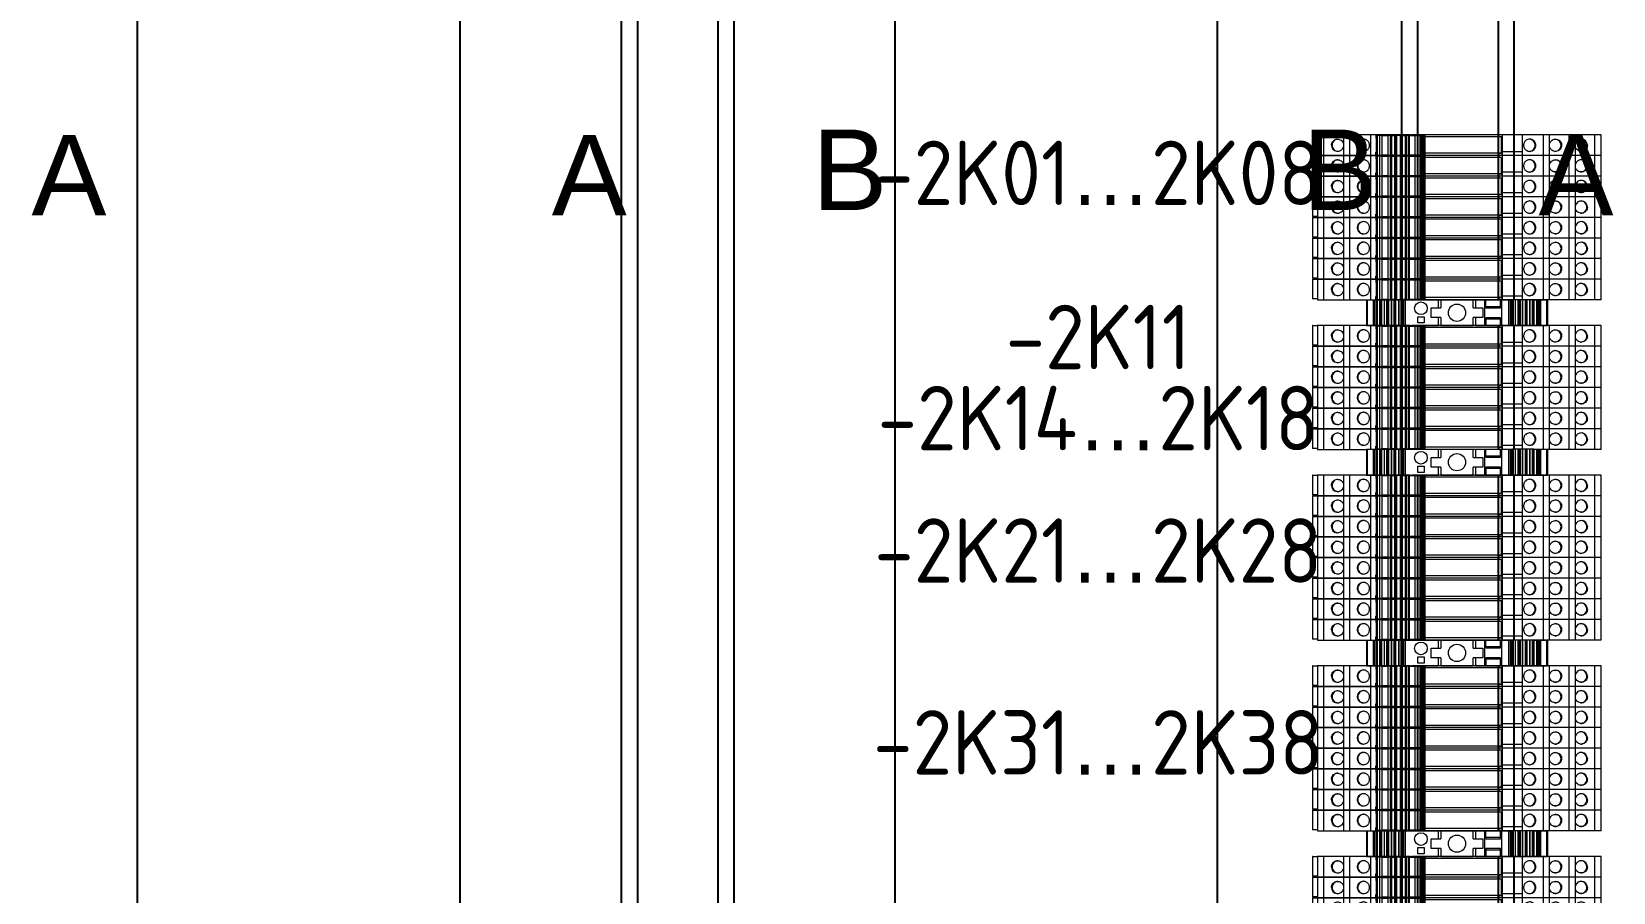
# Model space of a CAD drawing. Header units: millimetres. Extents: x 42151 to 59780, y 37376 to 44547.
# Drawn here: x 56388.4 to 56879, y 43235.2 to 43502.4 of the extents above; entities that cross this region are included whole.
import ezdxf
from ezdxf.enums import TextEntityAlignment as Align

# ---------------------------------------------------------------- set-up
doc = ezdxf.new("R2010")
doc.units = ezdxf.units.MM
doc.set_wipeout_variables(frame=1)
doc.layers.add('! NO PLOT !', color=7, linetype='Continuous', true_color=0xff75dd, plot=False)
doc.layers.add('000-PI-Oprema', color=30, linetype='Continuous', lineweight=5)
for name, color, linetype in [('000-PI_TEXT', 7, 'Continuous'), ('002-PI-Kabelska kanalica', 150, 'Continuous'), ('004-PI-DIN Šina', 3, 'Continuous'), ('SI-Ormari', 51, 'Continuous')]:
    doc.layers.add(name, color=color, linetype=linetype)
doc.styles.add('PI0', font='isocpeur.ttf', dxfattribs={"width": 0.9})
doc.styles.get("Standard").update_dxf_attribs({"font": 'arial.ttf'})

# ---------------------------------------------------------------- blocks, each defined once
blk = doc.blocks.new('*U161')
at = {"layer": '002-PI-Kabelska kanalica'}
for p, q in [((-20, -100), (-20, 1472)), ((80, -100), (80, 1472))]:
    blk.add_line(p, q, dxfattribs=at)
blk = doc.blocks.new('*U164')
at = {"layer": '004-PI-DIN Šina'}
blk.add_lwpolyline([(1560, -17.5), (1560, 17.5), (0, 17.5), (0, -17.5)], close=True, dxfattribs=at)
for points in [[(0, 12.5), (1560, 12.5)], [(0, -12.5), (1560, -12.5)]]:
    blk.add_lwpolyline(points, dxfattribs=at)
blk = doc.blocks.new('1122770000 - WEIDMULLER')
at = {"layer": '000-PI-Oprema', "ltscale": 0.25}
for p, q in [((48153.55, 45328.25), (48147.15, 45328.25)), ((48147.15, 45328.25), (48147.15, 45269.45)), ((48153.55, 45328.25), (48147.15, 45328.25)), ((48153.55, 45326.3), (48147.15, 45326.3)), ((48153.55, 45328.25), (48153.55, 45269.45)), ((48153.55, 45320.25), (48147.15, 45320.25)), ((48153.55, 45320.25), (48147.15, 45320.25)), ((48153.55, 45318.3), (48147.15, 45318.3)), ((48153.55, 45312.25), (48147.15, 45312.25)), ((48153.55, 45312.25), (48147.15, 45312.25)), ((48153.55, 45310.3), (48147.15, 45310.3)), ((48147.15, 45303.76), (48153.55, 45303.76)), ((48152.25, 45297.54), (48152.25, 45303.76)), ((48147.15, 45297.54), (48147.75, 45297.54)), ((48147.15, 45297.54), (48152.25, 45297.54)), ((48147.15, 45297.54), (48152.25, 45297.54)), ((48147.15, 45296.46), (48147.75, 45296.46)), ((48147.75, 45297.54), (48147.75, 45273.51)), ((48152.95, 45297.46), (48147.75, 45297.46)), ((48152.75, 45297.36), (48147.75, 45297.36)), ((48152.25, 45297.54), (48153.55, 45297.54)), ((48152.75, 45273.51), (48152.75, 45297.36)), ((48153.55, 45297.54), (48152.95, 45297.54)), ((48152.95, 45297.54), (48152.95, 45296.46)), ((48152.95, 45296.46), (48153.55, 45296.46)), ((48147.3, 45273.51), (48153.4, 45273.51)), ((48147.3, 45273.5), (48153.4, 45273.5)), ((48147.3, 45273.41), (48153.4, 45273.41)), ((48153.41, 45273.34), (48147.3, 45273.34)), ((48147.3, 45273.32), (48147.3, 45273.32)), ((48147.3, 45273.21), (48153.4, 45273.21)), ((48153.41, 45273.12), (48147.3, 45273.12)), ((48147.3, 45273.1), (48147.3, 45273.09)), ((48147.3, 45272.99), (48153.4, 45272.99)), ((48153.41, 45272.9), (48147.3, 45272.9)), ((48147.3, 45272.89), (48147.3, 45272.89)), ((48147.3, 45272.79), (48153.4, 45272.79)), ((48153.41, 45272.71), (48147.3, 45272.71)), ((48147.3, 45272.7), (48147.3, 45272.7)), ((48153.4, 45272.61), (48147.3, 45272.61)), ((48153.41, 45272.54), (48147.3, 45272.54)), ((48147.3, 45272.53), (48147.3, 45272.53)), ((48153.4, 45272.44), (48147.3, 45272.44)), ((48153.41, 45272.39), (48147.3, 45272.39)), ((48153.4, 45272.3), (48147.3, 45272.3)), ((48153.41, 45272.26), (48147.3, 45272.26)), ((48153.4, 45272.18), (48147.3, 45272.18)), ((48153.41, 45272.15), (48147.3, 45272.15)), ((48153.4, 45272.08), (48147.3, 45272.08)), ((48147.3, 45272.08), (48147.3, 45272.06)), ((48153.4, 45272.06), (48147.3, 45272.06)), ((48153.4, 45273.32), (48153.4, 45273.32)), ((48153.4, 45273.09), (48153.4, 45273.1)), ((48153.4, 45272.89), (48153.4, 45272.89)), ((48153.4, 45272.7), (48153.4, 45272.7)), ((48153.4, 45272.53), (48153.4, 45272.53)), ((48153.4, 45272.06), (48153.4, 45272.08)), ((48147.3, 45270.46), (48147.15, 45270.46)), ((48147.15, 45269.41), (48147.3, 45269.41)), ((48147.3, 45269.41), (48147.15, 45269.41)), ((48147.15, 45269.01), (48147.15, 45268.83)), ((48147.3, 45269.01), (48147.15, 45269.01)), ((48147.15, 45268.83), (48147.3, 45268.83)), ((48147.15, 45268.3), (48147.15, 45248.28)), ((48147.3, 45268.3), (48147.15, 45268.3)), ((48147.3, 45270.38), (48153.41, 45270.38)), ((48147.3, 45268.71), (48147.3, 45270.35)), ((48147.3, 45268.71), (48153.4, 45268.71)), ((48147.3, 45268.51), (48153.4, 45268.51)), ((48147.3, 45268.51), (48147.3, 45267.87)), ((48147.3, 45267.87), (48153.4, 45267.87)), ((48147.3, 45267.78), (48153.4, 45267.78)), ((48147.3, 45266.03), (48147.3, 45267.78)), ((48153.4, 45267.54), (48147.3, 45267.54)), ((48153.4, 45266.56), (48147.3, 45266.56)), ((48153.4, 45266.26), (48147.3, 45266.26)), ((48153.4, 45270.46), (48153.55, 45270.46)), ((48153.4, 45270.31), (48153.4, 45268.71)), ((48153.55, 45269.41), (48153.4, 45269.41)), ((48153.55, 45269.41), (48153.4, 45269.41)), ((48153.55, 45269.01), (48153.4, 45269.01)), ((48153.4, 45268.83), (48153.55, 45268.83)), ((48153.4, 45267.87), (48153.4, 45268.51)), ((48153.55, 45268.3), (48153.4, 45268.3)), ((48153.4, 45267.78), (48153.4, 45266.03)), ((48153.55, 45269.41), (48153.55, 45269.41)), ((48153.55, 45240.28), (48153.55, 45269.01)), ((48153.4, 45266.03), (48147.3, 45266.03)), ((48147.3, 45265.93), (48153.4, 45265.93)), ((48147.3, 45265.93), (48147.3, 45264.8)), ((48153.4, 45264.8), (48147.3, 45264.8)), ((48147.3, 45264.7), (48153.4, 45264.7)), ((48147.3, 45262.95), (48147.3, 45264.7)), ((48153.4, 45264.46), (48147.3, 45264.46)), ((48147.3, 45264.16), (48153.4, 45264.16)), ((48147.3, 45263.19), (48153.4, 45263.19)), ((48153.4, 45262.95), (48147.3, 45262.95)), ((48153.4, 45262.86), (48147.3, 45262.86)), ((48147.3, 45262.86), (48147.3, 45262.21)), ((48153.4, 45262.21), (48147.3, 45262.21)), ((48147.3, 45262.01), (48153.4, 45262.01)), ((48147.3, 45260.23), (48147.3, 45262.01)), ((48153.4, 45264.8), (48153.4, 45265.93)), ((48153.4, 45264.7), (48153.4, 45262.95)), ((48153.4, 45262.21), (48153.4, 45262.86)), ((48153.4, 45262.01), (48153.4, 45260.23)), ((48147.3, 45259.24), (48147.15, 45259.24)), ((48147.3, 45258.97), (48147.15, 45258.97)), ((48147.3, 45258.87), (48147.15, 45258.87)), ((48147.15, 45258.32), (48148.15, 45258.32)), ((48153.55, 45256.76), (48147.15, 45256.76)), ((48153.4, 45260.25), (48147.3, 45260.25)), ((48147.3, 45260.23), (48153.4, 45260.23)), ((48147.3, 45260.16), (48153.4, 45260.16)), ((48153.4, 45259.55), (48147.3, 45259.55)), ((48153.4, 45258.82), (48147.3, 45258.82)), ((48147.3, 45258.58), (48153.41, 45258.58)), ((48148.15, 45258.32), (48148.15, 45258.58)), ((48148.15, 45258.42), (48152.55, 45258.42)), ((48152.55, 45258.58), (48152.55, 45258.32)), ((48153.55, 45258.32), (48152.55, 45258.32)), ((48153.4, 45259.24), (48153.55, 45259.24)), ((48153.4, 45258.97), (48153.55, 45258.97)), ((48153.55, 45258.87), (48153.4, 45258.87)), ((48153.55, 45250.23), (48147.15, 45250.23)), ((48147.15, 45248.28), (48153.55, 45248.28)), ((48147.15, 45248.28), (48153.55, 45248.28)), ((48147.15, 45248.28), (48147.15, 45240.28)), ((48153.55, 45242.23), (48147.15, 45242.23)), ((48147.15, 45240.28), (48153.55, 45240.28)), ((48147.15, 45240.28), (48153.55, 45240.28)), ((48147.15, 45240.28), (48147.15, 45240.11)), ((48147.15, 45238.7), (48153.25, 45238.7)), ((48153.25, 45240.28), (48153.25, 45238.7))]:
    blk.add_line(p, q, dxfattribs=at)
for centre, radius, start, end in [((48150.34, 45322.06), 1.89, 89.6583, 253.8351), ((48150.35, 45321.9), 1.9, 89.9101, 176.8786), ((48150.36, 45321.9), 1.9, 0.0752, 90.0931), ((48150.35, 45313.9), 1.9, 89.9101, 176.8786), ((48150.36, 45313.9), 1.9, 0.0752, 90.0931), ((48150.35, 45305.9), 1.9, 89.9101, 176.8786), ((48150.36, 45305.9), 1.9, 0.0752, 90.0931), ((48150.37, 45246.46), 1.89, 269.6583, 73.8351)]:
    blk.add_arc(centre, radius, start, end, dxfattribs=at)
for points, knots in [([(48150.35, 45323.95), (48150.57, 45323.93), (48150.99, 45323.89), (48151.56, 45323.56), (48151.99, 45323.09), (48152.24, 45322.49), (48152.28, 45321.84), (48152.1, 45321.22), (48151.72, 45320.7), (48151.27, 45320.35), (48150.95, 45320.28), (48150.84, 45320.25)], [0, 0, 0, 0, 0.117041, 0.234077, 0.35126, 0.46854, 0.585659, 0.702612, 0.819652, 0.936895, 1, 1, 1, 1]), ([(48149.82, 45312.25), (48149.79, 45312.26), (48149.55, 45312.29), (48149.15, 45312.56), (48148.71, 45313.03), (48148.47, 45313.64), (48148.43, 45314.28), (48148.61, 45314.9), (48148.99, 45315.43), (48149.52, 45315.8), (48150.01, 45315.94), (48150.5, 45315.96), (48150.99, 45315.88), (48151.56, 45315.57), (48151.99, 45315.09), (48152.24, 45314.49), (48152.28, 45313.84), (48152.1, 45313.22), (48151.72, 45312.7), (48151.27, 45312.35), (48150.95, 45312.28), (48150.84, 45312.25)], [0, 0, 0, 0, 0.008594, 0.067358, 0.126197, 0.185083, 0.243889, 0.302612, 0.361378, 0.420246, 0.479117, 0.497896, 0.556663, 0.615427, 0.674265, 0.733152, 0.791958, 0.85068, 0.909446, 0.968315, 1, 1, 1, 1]), ([(48150.35, 45304.16), (48150.23, 45304.16), (48150.1, 45304.17), (48149.86, 45304.22), (48149.74, 45304.26), (48149.51, 45304.35), (48149.4, 45304.41), (48149.2, 45304.55), (48149.1, 45304.63), (48148.83, 45304.89), (48148.69, 45305.11), (48148.5, 45305.56), (48148.45, 45305.81), (48148.45, 45306.18), (48148.47, 45306.31), (48148.51, 45306.55), (48148.55, 45306.67), (48148.65, 45306.9), (48148.7, 45307.01), (48148.84, 45307.21), (48148.92, 45307.31), (48149.1, 45307.49), (48149.19, 45307.56), (48149.4, 45307.7), (48149.51, 45307.76), (48149.74, 45307.85), (48149.86, 45307.89), (48150.1, 45307.94), (48150.23, 45307.95), (48150.48, 45307.95), (48150.6, 45307.94), (48150.85, 45307.89), (48150.97, 45307.85), (48151.2, 45307.76), (48151.31, 45307.7), (48151.51, 45307.57), (48151.61, 45307.49), (48151.87, 45307.22), (48152.01, 45307.01), (48152.2, 45306.56), (48152.25, 45306.31), (48152.25, 45305.94), (48152.24, 45305.81), (48152.19, 45305.57), (48152.16, 45305.45), (48152.06, 45305.22), (48152, 45305.11), (48151.87, 45304.9), (48151.79, 45304.81), (48151.61, 45304.63), (48151.51, 45304.55), (48151.31, 45304.41), (48151.2, 45304.36), (48150.97, 45304.26), (48150.85, 45304.22), (48150.61, 45304.17), (48150.48, 45304.16), (48150.35, 45304.16)], [0, 0, 0, 0, 0.03125, 0.03125, 0.0625, 0.0625, 0.09375, 0.09375, 0.125, 0.125, 0.1875, 0.1875, 0.25, 0.25, 0.28125, 0.28125, 0.3125, 0.3125, 0.34375, 0.34375, 0.375, 0.375, 0.40625, 0.40625, 0.4375, 0.4375, 0.46875, 0.46875, 0.5, 0.5, 0.53125, 0.53125, 0.5625, 0.5625, 0.59375, 0.59375, 0.625, 0.625, 0.6875, 0.6875, 0.75, 0.75, 0.78125, 0.78125, 0.8125, 0.8125, 0.84375, 0.84375, 0.875, 0.875, 0.90625, 0.90625, 0.9375, 0.9375, 0.96875, 0.96875, 1, 1, 1, 1]), ([(48147.3, 45272.9), (48147.3, 45272.9), (48147.3, 45272.91), (48147.3, 45272.9), (48147.3, 45272.89), (48147.3, 45272.89)], [0, 0, 0, 0, 0.129712, 0.564856, 1, 1, 1, 1]), ([(48147.3, 45272.71), (48147.3, 45272.71), (48147.3, 45272.71), (48147.3, 45272.71), (48147.3, 45272.71), (48147.3, 45272.7)], [0, 0, 0, 0, 0.017258, 0.508629, 1, 1, 1, 1]), ([(48147.3, 45272.54), (48147.3, 45272.54), (48147.3, 45272.54), (48147.3, 45272.54), (48147.3, 45272.53)], [0, 0, 0, 0, 0.4372494, 1, 1, 1, 1]), ([(48147.3, 45272.39), (48147.3, 45272.39), (48147.3, 45272.39), (48147.3, 45272.39), (48147.3, 45272.39)], [0, 0, 0, 0, 0.338036, 1, 1, 1, 1]), ([(48147.3, 45270.4), (48147.3, 45270.39), (48147.3, 45270.38), (48147.3, 45270.5), (48147.3, 45270.73), (48147.3, 45271.05), (48147.3, 45271.39), (48147.3, 45271.7), (48147.3, 45271.95), (48147.3, 45272.02), (48147.3, 45272.06)], [0, 0, 0, 0, 0.062085, 0.196072, 0.33006, 0.464048, 0.598036, 0.732024, 0.866012, 1, 1, 1, 1]), ([(48153.4, 45272.89), (48153.4, 45272.89), (48153.4, 45272.9), (48153.4, 45272.91), (48153.4, 45272.9), (48153.4, 45272.9)], [0, 0, 0, 0, 0.435144, 0.870288, 1, 1, 1, 1]), ([(48153.4, 45272.7), (48153.4, 45272.71), (48153.4, 45272.71), (48153.4, 45272.71), (48153.4, 45272.71), (48153.4, 45272.71)], [0, 0, 0, 0, 0.491371, 0.982742, 1, 1, 1, 1]), ([(48153.4, 45272.53), (48153.4, 45272.54), (48153.4, 45272.54), (48153.4, 45272.54), (48153.4, 45272.54)], [0, 0, 0, 0, 0.562751, 1, 1, 1, 1]), ([(48153.4, 45272.39), (48153.4, 45272.39), (48153.4, 45272.39), (48153.4, 45272.39), (48153.4, 45272.39)], [0, 0, 0, 0, 0.661964, 1, 1, 1, 1]), ([(48153.4, 45272.06), (48153.4, 45272.02), (48153.4, 45271.95), (48153.4, 45271.7), (48153.4, 45271.39), (48153.4, 45271.05), (48153.4, 45270.73), (48153.4, 45270.5), (48153.4, 45270.38), (48153.4, 45270.39), (48153.4, 45270.4)], [0, 0, 0, 0, 0.133988, 0.267976, 0.401964, 0.535952, 0.66994, 0.803928, 0.937915, 1, 1, 1, 1]), ([(48147.15, 45269.01), (48147.15, 45269.11), (48147.15, 45269.21), (48147.15, 45269.36), (48147.15, 45269.4), (48147.15, 45269.41)], [0, 0, 0, 0, 0.5, 0.5, 1, 1, 1, 1]), ([(48147.15, 45268.83), (48147.15, 45268.79), (48147.15, 45268.72), (48147.15, 45268.61), (48147.15, 45268.5), (48147.15, 45268.4), (48147.15, 45268.33), (48147.15, 45268.3)], [0, 0, 0, 0, 0.2010596, 0.4005306, 0.5994694, 0.7989404, 1, 1, 1, 1]), ([(48153.55, 45269.41), (48153.55, 45269.4), (48153.55, 45269.36), (48153.55, 45269.21), (48153.55, 45269.11), (48153.55, 45269.01)], [0, 0, 0, 0, 0.5, 0.5, 1, 1, 1, 1]), ([(48147.3, 45262.21), (48147.3, 45262.21), (48147.3, 45262.19), (48147.3, 45262.12), (48147.3, 45262.07), (48147.3, 45262.01)], [0, 0, 0, 0, 0.5, 0.5, 1, 1, 1, 1]), ([(48153.4, 45262.01), (48153.4, 45262.07), (48153.4, 45262.12), (48153.4, 45262.19), (48153.4, 45262.21), (48153.4, 45262.21)], [0, 0, 0, 0, 0.5, 0.5, 1, 1, 1, 1]), ([(48147.3, 45260.16), (48147.3, 45260.13), (48147.3, 45260.04), (48147.3, 45259.82), (48147.3, 45259.68), (48147.3, 45259.55)], [0, 0, 0, 0, 0.5, 0.5, 1, 1, 1, 1]), ([(48147.3, 45258.82), (48147.3, 45258.78), (48147.3, 45258.71), (48147.3, 45258.62), (48147.3, 45258.58), (48147.3, 45258.59), (48147.3, 45258.59)], [0, 0, 0, 0, 0.284617, 0.569234, 0.85385, 1, 1, 1, 1]), ([(48153.4, 45259.55), (48153.4, 45259.68), (48153.4, 45259.82), (48153.4, 45260.04), (48153.4, 45260.13), (48153.4, 45260.16)], [0, 0, 0, 0, 0.5, 0.5, 1, 1, 1, 1]), ([(48153.4, 45258.59), (48153.4, 45258.59), (48153.4, 45258.58), (48153.4, 45258.62), (48153.4, 45258.71), (48153.4, 45258.78), (48153.4, 45258.82)], [0, 0, 0, 0, 0.14615, 0.430766, 0.715383, 1, 1, 1, 1]), ([(48150.35, 45252.58), (48150.23, 45252.58), (48150.1, 45252.59), (48149.86, 45252.64), (48149.74, 45252.67), (48149.51, 45252.77), (48149.4, 45252.83), (48149.2, 45252.96), (48149.1, 45253.04), (48148.83, 45253.31), (48148.69, 45253.52), (48148.5, 45253.97), (48148.45, 45254.22), (48148.45, 45254.59), (48148.47, 45254.72), (48148.51, 45254.96), (48148.55, 45255.08), (48148.65, 45255.31), (48148.7, 45255.42), (48148.84, 45255.62), (48148.92, 45255.72), (48149.1, 45255.9), (48149.19, 45255.98), (48149.4, 45256.11), (48149.51, 45256.17), (48149.74, 45256.27), (48149.86, 45256.31), (48150.1, 45256.36), (48150.23, 45256.37), (48150.48, 45256.37), (48150.6, 45256.36), (48150.85, 45256.31), (48150.97, 45256.27), (48151.2, 45256.17), (48151.31, 45256.12), (48151.51, 45255.98), (48151.61, 45255.9), (48151.87, 45255.64), (48152.01, 45255.42), (48152.2, 45254.97), (48152.25, 45254.72), (48152.25, 45254.35), (48152.24, 45254.22), (48152.19, 45253.98), (48152.16, 45253.86), (48152.06, 45253.63), (48152, 45253.52), (48151.87, 45253.32), (48151.79, 45253.22), (48151.61, 45253.04), (48151.51, 45252.97), (48151.31, 45252.83), (48151.2, 45252.77), (48150.97, 45252.68), (48150.85, 45252.64), (48150.61, 45252.59), (48150.48, 45252.58), (48150.35, 45252.58)], [0, 0, 0, 0, 0.03125, 0.03125, 0.0625, 0.0625, 0.09375, 0.09375, 0.125, 0.125, 0.1875, 0.1875, 0.25, 0.25, 0.28125, 0.28125, 0.3125, 0.3125, 0.34375, 0.34375, 0.375, 0.375, 0.40625, 0.40625, 0.4375, 0.4375, 0.46875, 0.46875, 0.5, 0.5, 0.53125, 0.53125, 0.5625, 0.5625, 0.59375, 0.59375, 0.625, 0.625, 0.6875, 0.6875, 0.75, 0.75, 0.78125, 0.78125, 0.8125, 0.8125, 0.84375, 0.84375, 0.875, 0.875, 0.90625, 0.90625, 0.9375, 0.9375, 0.96875, 0.96875, 1, 1, 1, 1]), ([(48148.47, 45254.52), (48148.5, 45254.31), (48148.56, 45253.85), (48148.98, 45253.26), (48149.61, 45252.82), (48150.1, 45252.76), (48150.35, 45252.74)], [0, 0, 0, 0, 0.221372, 0.480915, 0.740457, 1, 1, 1, 1]), ([(48150.35, 45252.74), (48150.6, 45252.76), (48151.1, 45252.82), (48151.73, 45253.26), (48152.15, 45253.85), (48152.2, 45254.3), (48152.23, 45254.5)], [0, 0, 0, 0, 0.261752, 0.523504, 0.785256, 1, 1, 1, 1]), ([(48150.35, 45244.58), (48150.14, 45244.6), (48149.71, 45244.64), (48149.15, 45244.97), (48148.71, 45245.44), (48148.46, 45246.04), (48148.43, 45246.69), (48148.61, 45247.31), (48148.99, 45247.83), (48149.43, 45248.18), (48149.75, 45248.25), (48149.87, 45248.28)], [0, 0, 0, 0, 0.117041, 0.234077, 0.35126, 0.46854, 0.585659, 0.702612, 0.819652, 0.936895, 1, 1, 1, 1]), ([(48148.47, 45246.52), (48148.5, 45246.31), (48148.56, 45245.85), (48148.98, 45245.26), (48149.61, 45244.82), (48150.1, 45244.76), (48150.35, 45244.74)], [0, 0, 0, 0, 0.221372, 0.480915, 0.740457, 1, 1, 1, 1]), ([(48150.35, 45244.74), (48150.6, 45244.76), (48151.1, 45244.82), (48151.73, 45245.26), (48152.15, 45245.85), (48152.2, 45246.3), (48152.23, 45246.5)], [0, 0, 0, 0, 0.261752, 0.523504, 0.785256, 1, 1, 1, 1]), ([(48147.15, 45238.75), (48147.15, 45238.8), (48147.15, 45238.88), (48147.15, 45239.07), (48147.15, 45239.2), (48147.15, 45239.46), (48147.15, 45239.6), (48147.15, 45239.87), (48147.15, 45240), (48147.15, 45240.11)], [0, 0, 0, 0, 0.25, 0.25, 0.5, 0.5, 0.75, 0.75, 1, 1, 1, 1]), ([(48147.15, 45238.75), (48147.15, 45238.74), (48147.15, 45238.71), (48147.15, 45238.71), (48147.15, 45238.71)], [0, 0, 0, 0, 0.59716, 1, 1, 1, 1])]:
    blk.add_open_spline(points, degree=3, knots=knots, dxfattribs=at)
for points in [[(48147.3, 45273.34), (48147.3, 45273.35), (48147.3, 45273.34), (48147.3, 45273.32)], [(48147.3, 45273.32), (48147.3, 45273.3), (48147.3, 45273.26), (48147.3, 45273.21)], [(48147.3, 45273.11), (48147.3, 45273.12), (48147.3, 45273.12), (48147.3, 45273.1)], [(48147.3, 45273.09), (48147.3, 45273.07), (48147.3, 45273.04), (48147.3, 45272.99)], [(48147.3, 45272.89), (48147.3, 45272.87), (48147.3, 45272.83), (48147.3, 45272.79)], [(48147.3, 45272.15), (48147.3, 45272.14), (48147.3, 45272.11), (48147.3, 45272.08)], [(48153.4, 45273.32), (48153.4, 45273.34), (48153.4, 45273.35), (48153.4, 45273.34)], [(48153.4, 45273.21), (48153.4, 45273.26), (48153.4, 45273.3), (48153.4, 45273.32)], [(48153.4, 45273.1), (48153.4, 45273.12), (48153.4, 45273.12), (48153.4, 45273.11)], [(48153.4, 45272.99), (48153.4, 45273.04), (48153.4, 45273.07), (48153.4, 45273.09)], [(48153.4, 45272.79), (48153.4, 45272.83), (48153.4, 45272.87), (48153.4, 45272.89)], [(48153.4, 45272.08), (48153.4, 45272.11), (48153.4, 45272.14), (48153.4, 45272.15)], [(48147.3, 45268.71), (48147.3, 45268.67), (48147.3, 45268.62), (48147.3, 45268.58)], [(48147.3, 45268.58), (48147.3, 45268.54), (48147.3, 45268.51), (48147.3, 45268.51)], [(48147.3, 45267.87), (48147.3, 45267.83), (48147.3, 45267.79), (48147.3, 45267.78)], [(48153.4, 45268.58), (48153.4, 45268.62), (48153.4, 45268.67), (48153.4, 45268.71)], [(48153.4, 45268.51), (48153.4, 45268.51), (48153.4, 45268.54), (48153.4, 45268.58)], [(48153.4, 45267.78), (48153.4, 45267.79), (48153.4, 45267.83), (48153.4, 45267.87)], [(48147.3, 45266.03), (48147.3, 45266.01), (48147.3, 45265.97), (48147.3, 45265.93)], [(48147.3, 45264.8), (48147.3, 45264.76), (48147.3, 45264.72), (48147.3, 45264.7)], [(48147.3, 45262.95), (48147.3, 45262.94), (48147.3, 45262.9), (48147.3, 45262.86)], [(48153.4, 45265.93), (48153.4, 45265.97), (48153.4, 45266.01), (48153.4, 45266.03)], [(48153.4, 45264.7), (48153.4, 45264.72), (48153.4, 45264.76), (48153.4, 45264.8)], [(48153.4, 45262.86), (48153.4, 45262.9), (48153.4, 45262.94), (48153.4, 45262.95)], [(48147.3, 45259.55), (48147.3, 45259.3), (48147.3, 45259.06), (48147.3, 45258.82)], [(48153.4, 45258.82), (48153.4, 45259.06), (48153.4, 45259.3), (48153.4, 45259.55)]]:
    blk.add_open_spline(points, degree=3, dxfattribs=at)
blk = doc.blocks.new('*U201')
at = {"layer": '000-PI-Oprema', "rotation": 90}
blk.add_blockref('1122770000 - WEIDMULLER', (45283.48, -48150.35), dxfattribs=at)
blk = doc.blocks.new('*U202')
at = {"layer": '000-PI-Oprema', "color": 0, "linetype": 'ByBlock', "lineweight": -2, "transparency": 16777216}
blk.add_blockref('*U201', (0, 0), dxfattribs=at)
blk.add_blockref('*U201', (0, 6.4), dxfattribs=at)
blk.add_blockref('*U201', (0, 12.8), dxfattribs=at)
blk.add_blockref('*U201', (0, 19.2), dxfattribs=at)
blk.add_blockref('*U201', (0, 25.6), dxfattribs=at)
blk.add_blockref('*U201', (0, 32), dxfattribs=at)
blk.add_blockref('*U201', (0, 38.4), dxfattribs=at)
blk.add_blockref('*U201', (0, 44.8), dxfattribs=at)
blk = doc.blocks.new('1061200000 - Weidmuller granicnik wdu4')
blk.add_wipeout([(48546.87, 45247.35), (48554.87, 45247.35), (48554.87, 45191.25), (48546.87, 45191.25)]).dxf.layer = '! NO PLOT !'
at = {"layer": '000-PI-Oprema'}
for p, q in [((48546.87, 45247.35), (48546.87, 45243.12)), ((48554.87, 45247.35), (48546.87, 45247.35)), ((48554.87, 45247.3), (48546.87, 45247.3)), ((48546.87, 45247.04), (48554.87, 45247.04)), ((48554.87, 45247.35), (48554.87, 45202.05)), ((48554.87, 45245.3), (48546.87, 45245.3)), ((48546.87, 45245.08), (48554.87, 45245.08)), ((48546.87, 45244.89), (48554.87, 45244.89)), ((48554.87, 45244.51), (48546.87, 45244.51)), ((48554.87, 45244.06), (48546.87, 45244.06)), ((48546.87, 45243.94), (48554.87, 45243.94)), ((48546.87, 45243.26), (48554.87, 45243.26)), ((48546.87, 45243.12), (48554.87, 45243.12)), ((48546.87, 45243.12), (48554.87, 45243.12)), ((48546.87, 45240.93), (48546.87, 45243.12)), ((48546.87, 45242.88), (48554.87, 45242.88)), ((48554.87, 45242.72), (48546.87, 45242.72)), ((48546.87, 45242.69), (48554.87, 45242.69)), ((48554.87, 45241.87), (48546.87, 45241.87)), ((48546.87, 45241.75), (48554.87, 45241.75)), ((48546.87, 45241.07), (48554.87, 45241.07)), ((48546.87, 45240.93), (48554.87, 45240.93)), ((48546.87, 45240.93), (48554.87, 45240.93)), ((48546.87, 45238.73), (48546.87, 45240.93)), ((48546.87, 45240.69), (48554.87, 45240.69)), ((48554.87, 45240.53), (48546.87, 45240.53)), ((48546.87, 45240.5), (48554.87, 45240.5)), ((48554.87, 45239.68), (48546.87, 45239.68)), ((48554.87, 45239.56), (48546.87, 45239.56)), ((48554.87, 45238.88), (48546.87, 45238.88)), ((48554.87, 45238.73), (48546.87, 45238.73)), ((48554.87, 45238.73), (48546.87, 45238.73)), ((48546.87, 45236.54), (48546.87, 45238.73)), ((48554.87, 45238.5), (48546.87, 45238.5)), ((48554.87, 45238.33), (48546.87, 45238.33)), ((48546.87, 45238.3), (48554.87, 45238.3)), ((48554.87, 45237.48), (48546.87, 45237.48)), ((48554.87, 45237.37), (48546.87, 45237.37)), ((48554.87, 45236.68), (48546.87, 45236.68)), ((48554.87, 45236.54), (48546.87, 45236.54)), ((48554.87, 45236.54), (48546.87, 45236.54)), ((48546.87, 45236.54), (48546.87, 45225.05)), ((48554.87, 45236.3), (48546.87, 45236.3)), ((48554.87, 45236.14), (48546.87, 45236.14)), ((48546.87, 45236.11), (48554.87, 45236.11)), ((48554.87, 45236.06), (48546.87, 45236.06)), ((48554.87, 45235.88), (48546.87, 45235.88)), ((48554.87, 45235.34), (48546.87, 45235.34)), ((48547.69, 45231.47), (48549.64, 45231.47)), ((48547.69, 45229.52), (48547.69, 45231.47)), ((48549.64, 45229.52), (48547.69, 45229.52)), ((48549.37, 45225.05), (48549.37, 45227.3)), ((48549.37, 45227.3), (48552.37, 45227.3)), ((48549.64, 45231.47), (48549.64, 45229.52)), ((48552.37, 45227.3), (48552.37, 45224.3)), ((48546.87, 45225.05), (48549.37, 45225.05)), ((48549.37, 45224.3), (48546.87, 45224.3)), ((48546.87, 45224.3), (48546.87, 45214.3)), ((48552.37, 45225.05), (48554.87, 45225.05)), ((48554.87, 45224.3), (48552.37, 45224.3)), ((48546.87, 45214.3), (48549.37, 45214.3)), ((48549.37, 45213.55), (48546.87, 45213.55)), ((48546.87, 45213.55), (48546.87, 45191.25)), ((48549.37, 45211.3), (48549.37, 45213.55)), ((48552.37, 45214.3), (48552.37, 45211.3)), ((48552.37, 45214.3), (48554.87, 45214.3)), ((48554.87, 45213.55), (48552.37, 45213.55)), ((48546.87, 45210.65), (48554.87, 45210.65)), ((48549.33, 45210.3), (48546.87, 45210.3)), ((48548.99, 45210.3), (48548.99, 45205.8)), ((48549.33, 45205.8), (48549.33, 45210.3)), ((48552.37, 45211.3), (48549.37, 45211.3)), ((48552.4, 45210.3), (48554.87, 45210.3)), ((48552.4, 45210.3), (48552.4, 45205.8)), ((48552.74, 45205.8), (48552.74, 45210.3)), ((48546.87, 45205.8), (48549.33, 45205.8)), ((48554.87, 45205.45), (48546.87, 45205.45)), ((48546.87, 45203.25), (48554.87, 45203.25)), ((48546.87, 45202.72), (48554.87, 45202.72)), ((48554.87, 45202.54), (48546.87, 45202.54)), ((48546.87, 45202.48), (48554.87, 45202.48)), ((48546.87, 45202.45), (48554.87, 45202.45)), ((48552.4, 45205.8), (48554.87, 45205.8)), ((48554.87, 45202.29), (48546.87, 45202.29)), ((48554.87, 45202.05), (48546.87, 45202.05)), ((48554.87, 45202.05), (48546.87, 45202.05)), ((48554.87, 45201.91), (48546.87, 45201.91)), ((48554.87, 45201.22), (48546.87, 45201.22)), ((48546.87, 45201.11), (48554.87, 45201.11)), ((48546.87, 45200.29), (48554.87, 45200.29)), ((48546.87, 45200.26), (48554.87, 45200.26)), ((48554.87, 45200.1), (48546.87, 45200.1)), ((48554.87, 45199.86), (48546.87, 45199.86)), ((48554.87, 45199.86), (48546.87, 45199.86)), ((48554.87, 45199.72), (48546.87, 45199.72)), ((48554.87, 45199.03), (48546.87, 45199.03)), ((48546.87, 45198.92), (48554.87, 45198.92)), ((48554.87, 45198.1), (48546.87, 45198.1)), ((48546.87, 45198.07), (48554.87, 45198.07)), ((48546.87, 45197.91), (48554.87, 45197.91)), ((48546.87, 45197.67), (48554.87, 45197.67)), ((48546.87, 45197.67), (48554.87, 45197.67)), ((48546.87, 45197.53), (48554.87, 45197.53)), ((48554.87, 45199.86), (48554.87, 45202.05)), ((48554.87, 45197.67), (48554.87, 45199.86)), ((48554.87, 45195.47), (48554.87, 45197.67)), ((48554.87, 45196.84), (48546.87, 45196.84)), ((48554.87, 45196.72), (48546.87, 45196.72)), ((48554.87, 45195.9), (48546.87, 45195.9)), ((48546.87, 45195.87), (48554.87, 45195.87)), ((48546.87, 45195.71), (48554.87, 45195.71)), ((48546.87, 45195.47), (48554.87, 45195.47)), ((48546.87, 45195.47), (48554.87, 45195.47)), ((48546.87, 45195.33), (48554.87, 45195.33)), ((48554.87, 45194.65), (48546.87, 45194.65)), ((48554.87, 45194.53), (48546.87, 45194.53)), ((48554.87, 45194.09), (48546.87, 45194.09)), ((48546.87, 45193.7), (48554.87, 45193.7)), ((48554.87, 45193.52), (48546.87, 45193.52)), ((48546.87, 45193.3), (48554.87, 45193.3)), ((48554.87, 45195.47), (48554.87, 45191.25)), ((48554.87, 45191.56), (48546.87, 45191.56)), ((48546.87, 45191.3), (48554.87, 45191.3)), ((48554.87, 45191.25), (48546.87, 45191.25))]:
    blk.add_line(p, q, dxfattribs=at)
for centre, radius in [((48552.27, 45230.5), 1.97), ((48550.87, 45219.3), 2.67)]:
    blk.add_circle(centre, radius, dxfattribs=at)
for points in [[(48546.87, 45224.3), (48546.87, 45224.3), (48546.87, 45224.46), (48546.87, 45224.85), (48546.87, 45225.05)], [(48549.37, 45224.3), (48549.37, 45224.3), (48549.37, 45224.46), (48549.37, 45224.85), (48549.37, 45225.05)], [(48546.87, 45213.55), (48546.87, 45213.74), (48546.87, 45214.13), (48546.87, 45214.3), (48546.87, 45214.3)], [(48549.37, 45213.55), (48549.37, 45213.74), (48549.37, 45214.13), (48549.37, 45214.3), (48549.37, 45214.3)]]:
    blk.add_open_spline(points, degree=3, dxfattribs=at)
blk = doc.blocks.new('*U203')
at = {"layer": '000-PI-Oprema', "rotation": 90}
blk.add_blockref('1122770000 - WEIDMULLER', (45283.48, -48150.35), dxfattribs=at)
blk = doc.blocks.new('*U204')
at = {"layer": '000-PI-Oprema', "color": 0, "linetype": 'ByBlock', "lineweight": -2, "transparency": 16777216}
blk.add_blockref('*U203', (0, 0), dxfattribs=at)
blk.add_blockref('*U203', (0, 6.4), dxfattribs=at)
blk.add_blockref('*U203', (0, 12.8), dxfattribs=at)
blk.add_blockref('*U203', (0, 19.2), dxfattribs=at)
blk.add_blockref('*U203', (0, 25.6), dxfattribs=at)
blk.add_blockref('*U203', (0, 32), dxfattribs=at)
blk = doc.blocks.new('*U205')
at = {"layer": '000-PI-Oprema', "rotation": 90}
blk.add_blockref('1122770000 - WEIDMULLER', (45283.48, -48150.35), dxfattribs=at)
blk = doc.blocks.new('*U206')
at = {"layer": '000-PI-Oprema', "color": 0, "linetype": 'ByBlock', "lineweight": -2, "transparency": 16777216}
blk.add_blockref('*U205', (0, 0), dxfattribs=at)
blk.add_blockref('*U205', (0, 6.4), dxfattribs=at)
blk.add_blockref('*U205', (0, 12.8), dxfattribs=at)
blk.add_blockref('*U205', (0, 19.2), dxfattribs=at)
blk.add_blockref('*U205', (0, 25.6), dxfattribs=at)
blk.add_blockref('*U205', (0, 32), dxfattribs=at)
blk.add_blockref('*U205', (0, 38.4), dxfattribs=at)
blk.add_blockref('*U205', (0, 44.8), dxfattribs=at)
blk = doc.blocks.new('*U207')
at = {"layer": '000-PI-Oprema', "rotation": 90}
blk.add_blockref('1122770000 - WEIDMULLER', (45283.48, -48150.35), dxfattribs=at)
blk = doc.blocks.new('*U208')
at = {"layer": '000-PI-Oprema', "color": 0, "linetype": 'ByBlock', "lineweight": -2, "transparency": 16777216}
blk.add_blockref('*U207', (0, 0), dxfattribs=at)
blk.add_blockref('*U207', (0, 6.4), dxfattribs=at)
blk.add_blockref('*U207', (0, 12.8), dxfattribs=at)
blk.add_blockref('*U207', (0, 19.2), dxfattribs=at)
blk.add_blockref('*U207', (0, 25.6), dxfattribs=at)
blk.add_blockref('*U207', (0, 32), dxfattribs=at)
blk.add_blockref('*U207', (0, 38.4), dxfattribs=at)
blk.add_blockref('*U207', (0, 44.8), dxfattribs=at)
blk = doc.blocks.new('*U186')
at = {"layer": '000-PI-Oprema', "rotation": 90}
blk.add_blockref('1122770000 - WEIDMULLER', (45283.48, -48150.35), dxfattribs=at)
blk = doc.blocks.new('*U187')
at = {"layer": '000-PI-Oprema', "color": 0, "linetype": 'ByBlock', "lineweight": -2, "transparency": 16777216}
blk.add_blockref('*U186', (0, 0), dxfattribs=at)
blk.add_blockref('*U186', (0, 6.4), dxfattribs=at)
blk.add_blockref('*U186', (0, 12.8), dxfattribs=at)
blk.add_blockref('*U186', (0, 19.2), dxfattribs=at)
blk.add_blockref('*U186', (0, 25.6), dxfattribs=at)
blk.add_blockref('*U186', (0, 32), dxfattribs=at)
blk.add_blockref('*U186', (0, 38.4), dxfattribs=at)
blk.add_blockref('*U186', (0, 44.8), dxfattribs=at)

msp = doc.modelspace()

# ---------------------------------------------------------------- block references
at = {"rotation": 270}
for p in [(56588.737, 43839.747), (56830.737, 43839.747)]:
    msp.add_blockref('*U164', p, dxfattribs=at)
at = {"layer": 'SI-Ormari'}
for p in [(56441.237, 42372.747), (56676.237, 42372.747)]:
    msp.add_blockref('*U161', p, dxfattribs=at)

# ---------------------------------------------------------------- texts
at = {"layer": '! NO PLOT !', "ltscale": 0.25, "char_height": 25, "attachment_point": 1}
for s, insert in [('{\\fArial|b0|i0|c238|p34;B}', (56630.48, 43472.021)), ('{\\fArial|b0|i0|c238|p34;A}', (56388.284, 43470.367)), ('{\\fArial|b0|i0|c238|p34;A}', (56549.668, 43470.367))]:
    msp.add_mtext_dynamic_manual_height_columns(s, width=25, gutter_width=12.5, heights=[0], dxfattribs=dict(at, insert=insert))
at = {"layer": '000-PI_TEXT', "style": 'PI0', "width": 0.9}
msp.add_text('-2K11', height=20, dxfattribs=at).set_placement((56719.187, 43407.655), align=Align.MIDDLE)

# ---------------------------------------------------------------- next in the draw order: block references
at = {"layer": '000-PI-Oprema', "rotation": 180}
msp.add_blockref('*U202', (56830.455, 43467.152), dxfattribs=at)

# ---------------------------------------------------------------- next in the draw order: block references
at = {"layer": '000-PI-Oprema', "rotation": 90}
msp.add_blockref('1061200000 - Weidmuller granicnik wdu4', (102049.777, -5135.716), dxfattribs=at)

# ---------------------------------------------------------------- next in the draw order: texts
at = {"layer": '! NO PLOT !', "ltscale": 0.25, "char_height": 25, "attachment_point": 1}
for s, insert in [('{\\fArial|b0|i0|c238|p34;B}', (56782.491, 43472.021)), ('{\\fArial|b0|i0|c238|p34;A}', (56855.766, 43470.367))]:
    msp.add_mtext_dynamic_manual_height_columns(s, width=25, gutter_width=12.5, heights=[0], dxfattribs=dict(at, insert=insert))
at = {"layer": '000-PI_TEXT', "style": 'PI0', "width": 0.9}
msp.add_text('-2K01…2K08', height=20, dxfattribs=at).set_placement((56719.187, 43458.596), align=Align.MIDDLE)

# ---------------------------------------------------------------- next in the draw order: block references
at = {"layer": '000-PI-Oprema', "rotation": 180}
msp.add_blockref('*U204', (56830.455, 43407.952), dxfattribs=at)

# ---------------------------------------------------------------- next in the draw order: block references
at = {"layer": '000-PI-Oprema', "rotation": 90}
msp.add_blockref('1061200000 - Weidmuller granicnik wdu4', (102049.777, -5182.116), dxfattribs=at)

# ---------------------------------------------------------------- next in the draw order: texts
at = {"layer": '000-PI_TEXT', "style": 'PI0', "width": 0.9}
msp.add_text('-2K14…2K18', height=20, dxfattribs=at).set_placement((56719.187, 43382.474), align=Align.MIDDLE)

# ---------------------------------------------------------------- next in the draw order: block references
at = {"layer": '000-PI-Oprema', "rotation": 180}
msp.add_blockref('*U206', (56830.455, 43361.552), dxfattribs=at)

# ---------------------------------------------------------------- next in the draw order: block references
at = {"layer": '000-PI-Oprema', "rotation": 90}
msp.add_blockref('1061200000 - Weidmuller granicnik wdu4', (102049.777, -5241.316), dxfattribs=at)

# ---------------------------------------------------------------- next in the draw order: texts
at = {"layer": '000-PI_TEXT', "style": 'PI0', "width": 0.9}
msp.add_text('-2K21…2K28', height=20, dxfattribs=at).set_placement((56719.187, 43341.357), align=Align.MIDDLE)

# ---------------------------------------------------------------- next in the draw order: block references
at = {"layer": '000-PI-Oprema', "rotation": 180}
msp.add_blockref('*U208', (56830.455, 43302.352), dxfattribs=at)

# ---------------------------------------------------------------- next in the draw order: block references
at = {"layer": '000-PI-Oprema', "rotation": 90}
msp.add_blockref('1061200000 - Weidmuller granicnik wdu4', (102049.777, -5300.516), dxfattribs=at)

# ---------------------------------------------------------------- next in the draw order: texts
at = {"layer": '000-PI_TEXT', "style": 'PI0', "width": 0.9}
msp.add_text('-2K31…2K38', height=20, dxfattribs=at).set_placement((56719.187, 43281.812), align=Align.MIDDLE)

# ---------------------------------------------------------------- next in the draw order: block references
at = {"layer": '000-PI-Oprema', "rotation": 180}
msp.add_blockref('*U187', (56830.455, 43243.152), dxfattribs=at)

doc.saveas('drawing.dxf')
